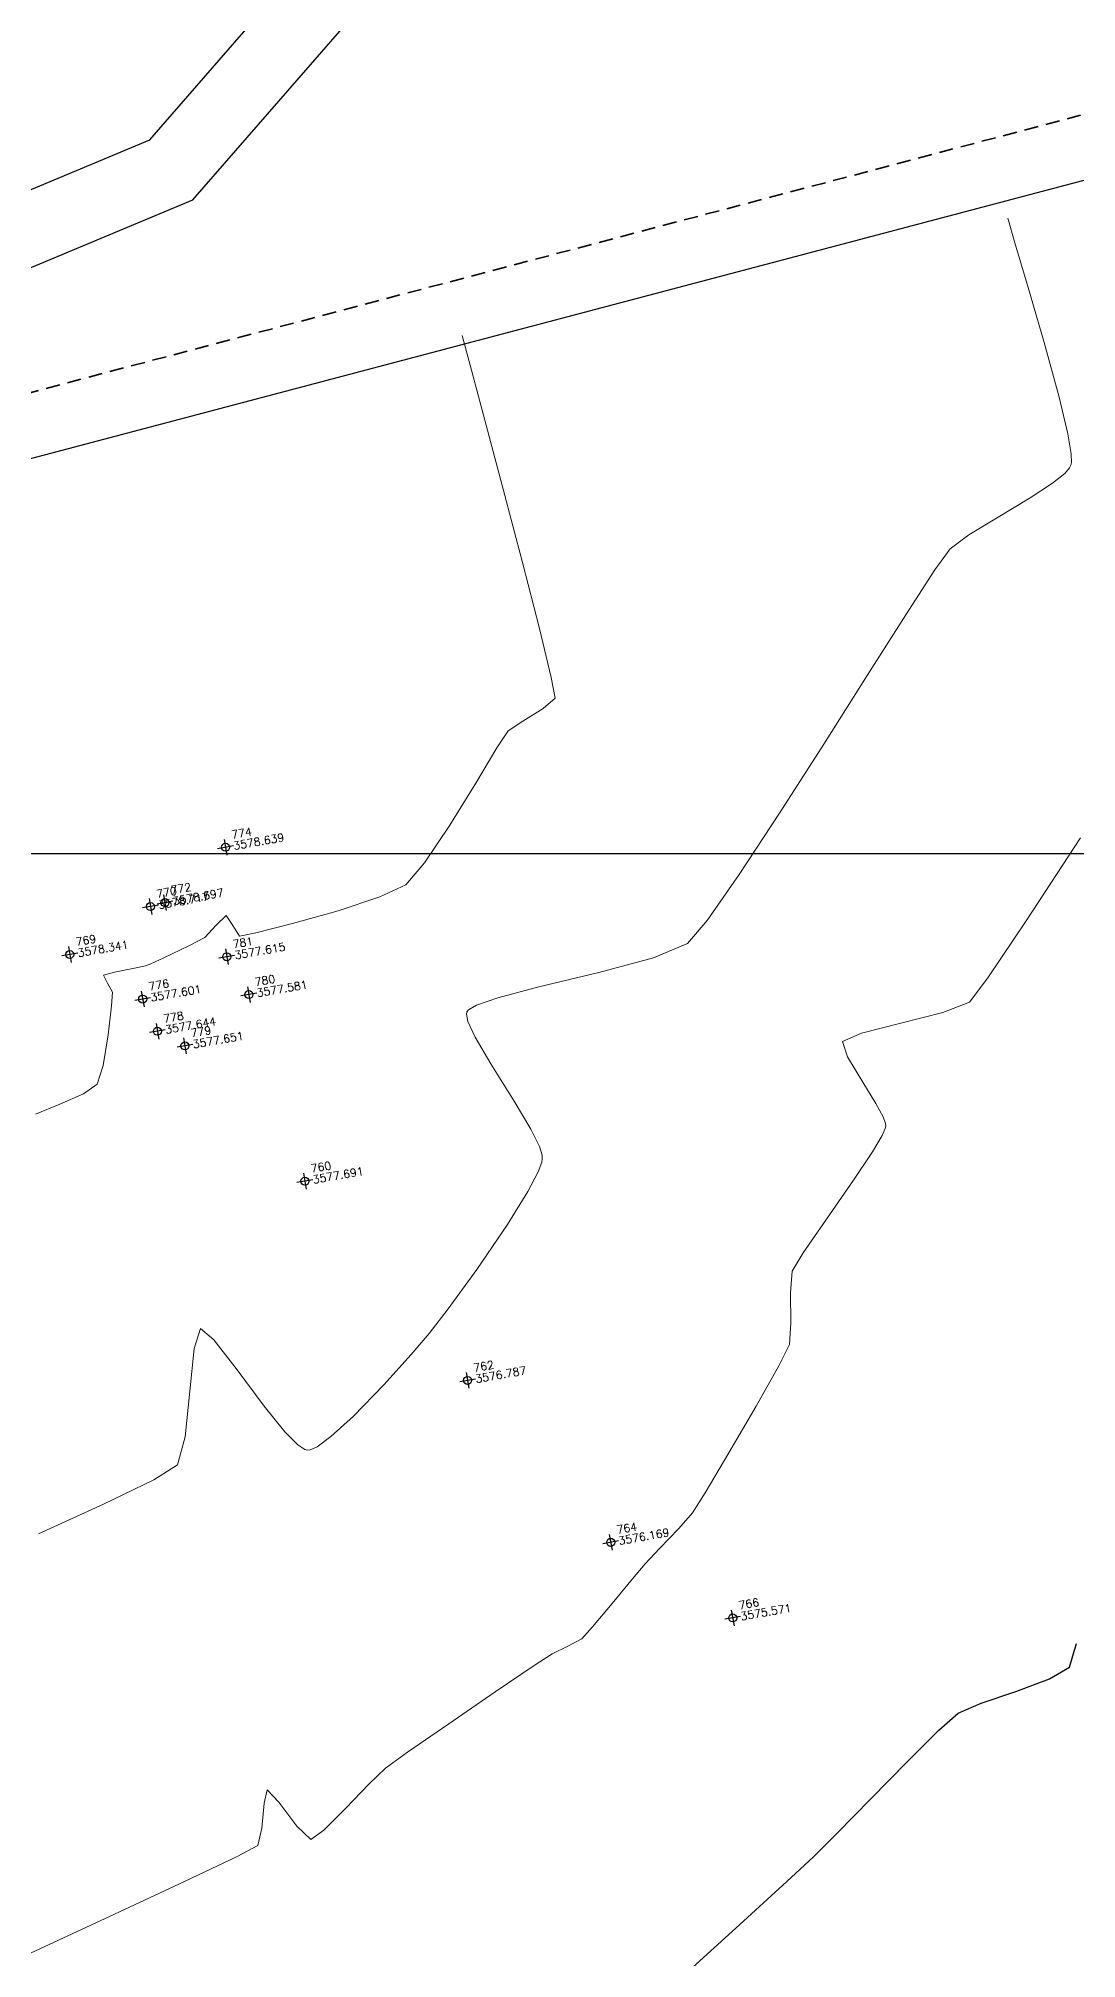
# Model space of a CAD drawing. Header units: millimetres. Extents: x 736950 to 740938, y 8500595 to 8502163.
# Drawn here: x 738134.35 to 738147.33, y 8501386.19 to 8501410.19 of the extents above; entities that cross this region are included whole.
import ezdxf

# ---------------------------------------------------------------- set-up
doc = ezdxf.new("R2010")
doc.units = ezdxf.units.MM
doc.linetypes.add('DASHED', pattern=[0.75, 0.5, -0.25])
doc.layers.add('CANAL', color=130, linetype='Continuous')
doc.layers.add('Cuadricula Coordenadas', color=5, linetype='Continuous')
for name, color, linetype, lineweight in [('CONT-MJR', 80, 'Continuous', 30), ('CONT-MNR', 96, 'Continuous', 15), ('COTAS', 40, 'Continuous', 5), ('PERIMETRO', 7, 'Continuous', 35)]:
    doc.layers.add(name, color=color, linetype=linetype, lineweight=lineweight)
doc.styles.add('5mm', font='arial.ttf', dxfattribs={"height": 3})
doc.styles.add('COTAS', font='arial.ttf')
doc.dimstyles.new('Copy of GenDist', dxfattribs={"dimtxt": 2, "dimasz": 2, "dimexe": 0.18, "dimexo": 0.0625, "dimgap": 1, "dimtad": 2, "dimdec": 3, "dimzin": 1, "dimdsep": 46, "dimtxsty": 'COTAS', "dimcen": 0.09, "dimadec": 3, "dimazin": 0, "dimtfac": 1, "dimtdec": 3, "dimtofl": 0, "dimtmove": 0, "dimatfit": 3, "dimfxl": 1, "dimtolj": 1, "dimtzin": 0, "dimarcsym": 0})

# ---------------------------------------------------------------- blocks, each defined once
blk = doc.blocks.new('*D166')
at = {"layer": 'COTAS', "color": 0, "lineweight": -2, "transparency": 16777216}
for p, q in [((738158.5585231122, 8501412.1130792), (738158.7924768808, 8501411.226644795)), ((738156.8127603072, 8501410.890308227), (738044.4536228252, 8501381.235724028)), ((738042.3318203439, 8501381.437740989), (738042.5657741125, 8501380.551306585))]:
    blk.add_line(p, q, dxfattribs=at)
at = {"layer": 'COTAS', "color": 0, "transparency": 16777216}
for points in [[(738156.727697473, 8501411.212605335), (738156.8978231417, 8501410.56801112), (738158.7465429504, 8501411.400685234)], [(738044.368559991, 8501381.558021136), (738044.5386856596, 8501380.913426923), (738042.519840182, 8501380.725347023)]]:
    blk.add_solid(points, dxfattribs=at)
at = {"layer": 'Defpoints', "color": 0, "transparency": 16777216}
for p in [(738158.5425738308, 8501412.173509907), (738042.3158710625, 8501381.498171696), (738042.519840182, 8501380.725347023)]:
    blk.add_point(p, dxfattribs=at)
at = {"layer": 'COTAS', "color": 0, "transparency": 16777216, "insert": (738101.1489647822, 8501394.108787626), "char_height": 2, "attachment_point": 5, "rotation": 14.78475513061474, "style": 'COTAS'}
blk.add_mtext('\\A1;120.207', dxfattribs=at)

msp = doc.modelspace()

# ---------------------------------------------------------------- linework, layer by layer
at = {"linetype": 'Continuous', "extrusion": (-0.172787269436437, 0.9849591664230046, 0)}
for points, elevation in [([(-2195968.300162654, 0), (-2195968.100162654, 0)], 8245991.312062787), ([(-2195967.248162655, 0), (-2195967.048162655, 0)], 8245990.745062786), ([(-2195967.434162655, 0), (-2195967.234162654, 0)], 8245990.762062788), ([(-2195966.151162654, 0), (-2195965.951162654, 0)], 8245990.329062785), ([(-2195968.079162654, 0), (-2195967.879162655, 0)], 8245989.962062787), ([(-2195966.952162655, 0), (-2195966.752162654, 0)], 8245989.62306279), ([(-2195968.269162655, 0), (-2195968.069162654, 0)], 8245989.449062788), ([(-2195967.064162655, 0), (-2195966.864162655, 0)], 8245989.195062788), ([(-2195967.371162654, 0), (-2195967.171162655, 0)], 8245988.956062788), ([(-2195968.556162655, 0), (-2195968.356162655, 0)], 8245987.031062788), ([(-2195970.129162655, 0), (-2195969.929162655, 0)], 8245984.227062789), ([(-2195971.542162654, 0), (-2195971.342162654, 0)], 8245981.925062785), ([(-2195972.881162655, 0), (-2195972.681162655, 0)], 8245980.731062787)]:
    msp.add_lwpolyline(points, dxfattribs=dict(at, elevation=elevation))
at = {"linetype": 'Continuous', "extrusion": (0.9849591664230046, 0.172787269436437, 0)}
for points, elevation in [([(8245991.412062786, 0), (8245991.212062788, 0)], 2195968.200162654), ([(8245990.845062788, 0), (8245990.645062787, 0)], 2195967.148162655), ([(8245990.862062785, 0), (8245990.662062789, 0)], 2195967.334162654), ([(8245990.429062788, 0), (8245990.229062789, 0)], 2195966.051162655), ([(8245990.062062787, 0), (8245989.862062787, 0)], 2195967.979162654), ([(8245989.723062784, 0), (8245989.523062787, 0)], 2195966.852162655), ([(8245989.549062784, 0), (8245989.349062786, 0)], 2195968.169162654), ([(8245989.295062786, 0), (8245989.095062787, 0)], 2195966.964162655), ([(8245989.056062788, 0), (8245988.856062789, 0)], 2195967.271162654), ([(8245987.131062786, 0), (8245986.931062787, 0)], 2195968.456162654), ([(8245984.327062788, 0), (8245984.127062788, 0)], 2195970.029162654), ([(8245982.025062786, 0), (8245981.825062786, 0)], 2195971.442162654), ([(8245980.831062786, 0), (8245980.631062786, 0)], 2195972.781162655)]:
    msp.add_lwpolyline(points, dxfattribs=dict(at, elevation=elevation))
at = {"linetype": 'Continuous'}
for centre in [(738136.6853157226, 8501400.078136053), (738135.7471090612, 8501399.337891998), (738135.9273740824, 8501399.386774737), (738134.7384883596, 8501398.738601351), (738136.7009025605, 8501398.710255193), (738135.6494284642, 8501398.181622783), (738136.9766846714, 8501398.237800721), (738135.8336968423, 8501397.779412432), (738136.1773754635, 8501397.597052885), (738137.6771675696, 8501395.905759403), (738139.7110038417, 8501393.415728277), (738141.5005074383, 8501391.392500686), (738143.0256757619, 8501390.447821595)]:
    msp.add_circle(centre, 0.05, dxfattribs=at)
at = {"layer": 'CANAL'}
for points in [[(738067.4695662372, 8501389.37966289), (738074.0803890078, 8501389.465330413), (738079.6145550959, 8501392.3455484), (738082.8135770564, 8501393.380624963), (738083.7221698993, 8501393.71667116), (738094.0285600207, 8501398.229024768), (738127.5125246546, 8501405.483413719), (738135.737013455, 8501408.918626953), (738141.641631531, 8501415.6990224), (738144.9237159684, 8501423.402653014), (738146.3459746779, 8501430.96555941)], [(738067.4812280682, 8501388.479738448), (738074.3060445312, 8501388.568179047), (738079.9632579399, 8501391.51243615), (738083.1083335592, 8501392.530057818), (738084.0590364364, 8501392.881678555), (738094.3070799208, 8501397.368486784), (738127.7834885514, 8501404.621238705), (738136.2777532603, 8501408.169132229), (738142.4138271754, 8501415.215313219), (738145.7901040448, 8501423.140030071), (738147.230470255, 8501430.799223682)]]:
    msp.add_lwpolyline(points, dxfattribs=at)
at = {"layer": 'CONT-MJR', "extrusion": (0.9570495446890289, -0.2899244194794958, 0), "elevation": -1758317.036879508}
msp.add_lwpolyline([(8350258.175806534, 3575.000000000013), (8350258.48782338, 3575.000000000013)], dxfattribs=at)
at = {"layer": 'CONT-MJR', "elevation": 3575}
for points in [[(738146.985874419, 8501389.684977183), (738147.2345601278, 8501389.831369674)], [(738146.1330552599, 8501389.38187327), (738146.5661067688, 8501389.529927278)], [(738145.8445179756, 8501389.256468477), (738146.1330552599, 8501389.38187327)], [(738144.7511323319, 8501388.185858123), (738145.20793716, 8501388.651534332)], [(738143.7010901025, 8501387.152298972), (738144.0355078928, 8501387.46094269)], [(738143.0644719504, 8501386.57101447), (738143.7010901025, 8501387.152298972)]]:
    msp.add_lwpolyline(points, dxfattribs=at)
at = {"layer": 'CONT-MJR', "extrusion": (0.3464896649842226, -0.9380537895340123, 0), "elevation": -7719000.508453475}
msp.add_lwpolyline([(3638064.793692856, 3575.000000000004), (3638065.241180681, 3575.000000000004)], dxfattribs=at)
at = {"layer": 'CONT-MJR', "extrusion": (0.6622826003576611, -0.7492541339649016, 0), "elevation": -5880839.895503243}
msp.add_lwpolyline([(6183380.687979809, 3575), (6183381.008900733, 3575)], dxfattribs=at)
at = {"layer": 'CONT-MJR', "extrusion": (-0.7037489138291462, 0.7104487780862861, 0), "elevation": 5520332.291185223}
msp.add_lwpolyline([(-6507257.390585924, 3575.000000000003), (-6507257.948162341, 3575.000000000003)], dxfattribs=at)
at = {"layer": 'CONT-MJR', "extrusion": (0.7152560045265183, -0.6988625386932408, 0), "elevation": -5413339.264528402}
msp.add_lwpolyline([(6596530.056923863, 3575.00000000001), (6596530.661445264, 3575.00000000001)], dxfattribs=at)
at = {"layer": 'CONT-MJR', "extrusion": (-0.706358795811638, 0.7078539761698969, 0), "elevation": 5496346.385132293}
msp.add_lwpolyline([(-6527528.000159997, 3575.000000000013), (-6527528.414294959, 3575.000000000013)], dxfattribs=at)
at = {"layer": 'CONT-MJR', "extrusion": (0.6731272627171873, -0.7395266649600045, 0), "elevation": -5790137.83791642}
msp.add_lwpolyline([(6268390.454458952, 3575), (6268391.550579926, 3575)], dxfattribs=at)
at = {"layer": 'CONT-MNR', "extrusion": (0.9599025952262006, 0.280333743381001, 0), "elevation": 3091780.217050857}
msp.add_lwpolyline([(7953595.863022025, 3577.000000000003), (7953596.181986415, 3577.000000000003)], dxfattribs=at)
at = {"layer": 'CONT-MNR', "extrusion": (0.9579989206937499, 0.286771804662889, 0), "elevation": 3145107.609576216}
msp.add_lwpolyline([(7932659.133023328, 3577.000000000003), (7932659.717081902, 3577.000000000003)], dxfattribs=at)
at = {"layer": 'CONT-MNR'}
for points, elevation in [([(738146.9197890263, 8501406.387488022), (738146.720087066, 8501407.072724923)], 3577), ([(738140.1556787725, 8501404.552063387), (738139.9253784887, 8501405.41724623)], 3578), ([(738147.2560384, 8501404.993842632), (738147.2140229713, 8501405.244711328)], 3577), ([(738147.2371287644, 8501404.822403679), (738147.2535112888, 8501404.853953963)], 3577), ([(738146.7459385059, 8501404.443909578), (738147.0247593832, 8501404.628140576)], 3577), ([(738147.1758912269, 8501404.7512511), (738147.2371287644, 8501404.822403679)], 3577), ([(738145.9771667711, 8501403.982037684), (738146.3445954876, 8501404.20383383)], 3577), ([(738145.7428663966, 8501403.80975762), (738145.9771667711, 8501403.982037684)], 3577), ([(738140.6091965112, 8501402.81151463), (738140.3960037432, 8501403.639350954)], 3578), ([(738144.7084012165, 8501402.224842407), (738145.1900715639, 8501402.983284542)], 3577), ([(738140.8055578838, 8501401.94009311), (738140.7581001878, 8501402.200960116)], 3578), ([(738140.4000678429, 8501401.656412283), (738140.656079695, 8501401.810906766)], 3578), ([(738140.656079695, 8501401.810906766), (738140.8055578838, 8501401.94009311)], 3578), ([(738140.0779588975, 8501401.319677692), (738140.2165999357, 8501401.532990329)], 3578), ([(738140.2165999357, 8501401.532990329), (738140.4000678429, 8501401.656412283)], 3578), ([(738138.9377360572, 8501399.609772041), (738139.1741860161, 8501399.884887666)], 3578), ([(738138.0918246349, 8501399.28533662), (738138.6135462044, 8501399.457918534)], 3578), ([(738136.425663677, 8501398.95097611), (738136.5690970487, 8501399.103699531)], 3578), ([(738137.0637159961, 8501399.007351074), (738137.5245537615, 8501399.124367174)], 3578), ([(738137.5245537615, 8501399.124367174), (738138.0918246349, 8501399.28533662)], 3578), ([(738146.2155502985, 8501398.44806034), (738146.7024343093, 8501399.171109708)], 3576), ([(738136.2269578184, 8501398.848036725), (738136.425663677, 8501398.95097611)], 3578), ([(738136.8612937521, 8501398.966629192), (738137.0637159961, 8501399.007351074)], 3578), ([(738142.0358676839, 8501398.697630806), (738142.4626505644, 8501398.876808003)], 3577), ([(738135.6843519043, 8501398.595020121), (738135.7506148733, 8501398.620359683)], 3578), ([(738135.7506148733, 8501398.620359683), (738135.9146005472, 8501398.69781961)], 3578), ([(738135.2115170597, 8501398.380187366), (738135.1582593956, 8501398.481939612)], 3578), ([(738135.2743077023, 8501398.269328162), (738135.2115170597, 8501398.380187366)], 3578), ([(738135.2975504323, 8501398.518652406), (738135.5485506585, 8501398.569146961)], 3578), ([(738140.6028136109, 8501398.333514843), (738141.3505969301, 8501398.513506822)], 3577), ([(738140.0912733157, 8501398.19859725), (738140.6028136109, 8501398.333514843)], 3577), ([(738145.6523459768, 8501398.014085457), (738145.9875650716, 8501398.143843966)], 3576), ([(738139.6979737182, 8501397.99110521), (738139.7036105099, 8501398.02224206)], 3577), ([(738139.8043204049, 8501397.707076132), (738139.7161458615, 8501397.90077881)], 3577), ([(738139.7248251559, 8501398.04892143), (738139.8240328414, 8501398.105753858)], 3577), ([(738144.636476031, 8501397.757556278), (738145.1284347242, 8501397.881915683)], 3576), ([(738145.1284347242, 8501397.881915683), (738145.6523459768, 8501398.014085457)], 3576), ([(738135.1555863566, 8501397.35018466), (738135.218289519, 8501397.733178414)], 3578), ([(738140.0000425727, 8501397.37351381), (738139.8043204049, 8501397.707076132)], 3577), ([(738144.3971146158, 8501397.651228866), (738144.636476031, 8501397.757556278)], 3576), ([(738144.4609597408, 8501397.458754221), (738144.3971146158, 8501397.651228866)], 3576), ([(738144.6520996643, 8501397.143688766), (738144.4609597408, 8501397.458754221)], 3576), ([(738135.0811703472, 8501397.116697904), (738135.1555863566, 8501397.35018466)], 3578), ([(738134.6155766486, 8501396.866702931), (738134.9082560106, 8501396.999093305)], 3578), ([(738134.9082560106, 8501396.999093305), (738135.0811703472, 8501397.116697904)], 3578), ([(738134.3099728345, 8501396.743551819), (738134.6155766486, 8501396.866702931)], 3578), ([(738144.9366497934, 8501396.624587804), (738144.9067143758, 8501396.709559543)], 3576), ([(738144.7720564796, 8501396.274033768), (738144.8923932179, 8501396.475917762)], 3576), ([(738144.9334461818, 8501396.565121533), (738144.9397167573, 8501396.5930858)], 3576), ([(738144.9397167573, 8501396.5930858), (738144.9366497934, 8501396.624587804)], 3576), ([(738140.6418333816, 8501396.2292356), (738140.6084448558, 8501396.339642297)], 3577), ([(738140.6448916651, 8501396.186624298), (738140.6418333816, 8501396.2292356)], 3577), ([(738144.5369894843, 8501395.920082921), (738144.7720564796, 8501396.274033768)], 3576), ([(738140.4642885787, 8501395.775493521), (738140.593303158, 8501396.022396931)], 3577), ([(738140.6376214568, 8501396.142704986), (738140.6448916651, 8501396.186624298)], 3577), ([(738140.2088743679, 8501395.363515452), (738140.4642885787, 8501395.775493521)], 3577), ([(738139.8270247339, 8501394.803907482), (738140.2088743679, 8501395.363515452)], 3577), ([(738143.7683661358, 8501394.782555135), (738143.9073755903, 8501395.010914473)], 3576), ([(738139.2317923969, 8501394.002428114), (738139.46825415, 8501394.30928879)], 3577), ([(738139.0061553083, 8501393.739598839), (738139.2317923969, 8501394.002428114)], 3577), ([(738138.2835003511, 8501392.970123466), (738138.66460715, 8501393.362074371)], 3577), ([(738137.1697214613, 8501393.095634427), (738137.4286716344, 8501392.774541255)], 3577), ([(738142.9768749592, 8501392.51106557), (738143.3171045212, 8501393.094006587)], 3576), ([(738137.5908205806, 8501392.608998429), (738137.6749185446, 8501392.55250206)], 3577), ([(738137.8288673399, 8501392.588067506), (738138.0014415223, 8501392.713556316)], 3577), ([(738135.7897521881, 8501392.173943961), (738136.0861028915, 8501392.360382665)], 3577), ([(738137.7080205446, 8501392.544017386), (738137.7415372899, 8501392.548315099)], 3577), ([(738137.7415372899, 8501392.548315099), (738137.8288673399, 8501392.588067506)], 3577), ([(738135.1614233472, 8501391.867919147), (738135.7897521881, 8501392.173943961)], 3577), ([(738142.3514926385, 8501391.567347277), (738142.5224524583, 8501391.761283277)], 3576), ([(738142.1099001323, 8501391.314263634), (738142.3514926385, 8501391.567347277)], 3576), ([(738141.5186037158, 8501390.629068632), (738141.7727028857, 8501390.936267504)], 3576), ([(738141.7727028857, 8501390.936267504), (738141.9315332434, 8501391.125526175)], 3576), ([(738141.2730206355, 8501390.33514581), (738141.5186037158, 8501390.629068632)], 3576), ([(738141.1397385468, 8501390.185715292), (738141.2730206355, 8501390.33514581)], 3576), ([(738140.5441619626, 8501389.851456998), (738140.7683566468, 8501390.000804577)], 3576), ([(738140.9565365288, 8501390.09051264), (738141.1397385468, 8501390.185715292)], 3576), ([(738140.0579813503, 8501389.522347448), (738140.5441619626, 8501389.851456998)], 3576), ([(738138.9619438738, 8501388.770111687), (738139.4753851925, 8501389.124793243)], 3576), ([(738138.4774415301, 8501388.36916441), (738138.6832277776, 8501388.569620093)], 3576), ([(738137.2076221817, 8501388.299848994), (738137.3511994648, 8501388.146918973)], 3576), ([(738138.1896221897, 8501388.068715002), (738138.4774415301, 8501388.36916441)], 3576), ([(738137.1386498732, 8501387.820252707), (738137.1674886129, 8501388.132066945)], 3576), ([(738137.0910354358, 8501387.604067428), (738137.1386498732, 8501387.820252707)], 3576), ([(738137.5786955549, 8501387.845431732), (738137.7526702924, 8501387.678978218)], 3576), ([(738137.7526702924, 8501387.678978218), (738137.9159662721, 8501387.796057671)], 3576), ([(738136.1726360341, 8501387.153026437), (738136.8297444199, 8501387.466274982)], 3576)]:
    msp.add_lwpolyline(points, dxfattribs=dict(at, elevation=elevation))
at = {"layer": 'CONT-MNR', "extrusion": (0.9666605291351666, 0.2560613625913126, 0), "elevation": 2890412.184375192}
msp.add_lwpolyline([(8028964.653243735, 3578), (8028965.039011592, 3578)], dxfattribs=at)
at = {"layer": 'CONT-MNR', "extrusion": (0.9648739935571877, 0.2627131069379751, 0), "elevation": 2945649.651728103}
msp.add_lwpolyline([(8008864.353095201, 3577.000000000006), (8008865.061273685, 3577.000000000006)], dxfattribs=at)
at = {"layer": 'CONT-MNR', "extrusion": (0.9660993098062244, 0.2581707256679913, 0), "elevation": 2907930.478216827}
msp.add_lwpolyline([(8022635.785805003, 3578.000000000009), (8022636.49509807, 3578.000000000009)], dxfattribs=at)
at = {"layer": 'CONT-MNR', "extrusion": (0.9733818660540493, 0.2291893165859543, 0), "elevation": 2666930.370663914}
msp.add_lwpolyline([(8105938.245657044, 3577), (8105938.717695517, 3577)], dxfattribs=at)
at = {"layer": 'CONT-MNR', "extrusion": (0.9812477992805825, -0.1927505030006765, 0), "elevation": -914344.6937590624}
msp.add_lwpolyline([(8484263.058138458, 3577.000000000003), (8484263.091357928, 3577.000000000003)], dxfattribs=at)
at = {"layer": 'CONT-MNR', "extrusion": (0.9993481200735304, 0.03610172995163602, 0), "elevation": 1044581.499956607}
msp.add_lwpolyline([(8469214.598316196, 3577.00000000001), (8469214.70567832, 3577.00000000001)], dxfattribs=at)
at = {"layer": 'CONT-MNR', "extrusion": (0.6315683010573172, -0.7753202442214275, 0), "elevation": -6125120.850157332}
msp.add_lwpolyline([(5941518.009103325, 3577.000000000013), (5941518.204031606, 3577.000000000013)], dxfattribs=at)
at = {"layer": 'CONT-MNR', "extrusion": (0.9670386757971431, 0.2546295338575397, 0), "elevation": 2878518.756926564}
msp.add_lwpolyline([(8033233.772859105, 3578), (8033234.716681162, 3578)], dxfattribs=at)
at = {"layer": 'CONT-MNR', "extrusion": (0.5133474474726547, -0.8581808656532202, 0), "elevation": -6916816.877054689}
msp.add_lwpolyline([(4997637.216955115, 3577.000000000013), (4997637.684622285, 3577.000000000013)], dxfattribs=at)
at = {"layer": 'CONT-MNR', "extrusion": (-0.8141293108776855, 0.5806836188233873, 0), "elevation": 4335679.84436187}
msp.add_lwpolyline([(-7349870.839957441, 3577), (-7349871.166317638, 3577)], dxfattribs=at)
at = {"layer": 'CONT-MNR', "extrusion": (0.8392770168027691, -0.5437040454757025, 0), "elevation": -4002738.901140441}
msp.add_lwpolyline([(7536364.660439553, 3577.000000000009), (7536365.328602347, 3577.000000000009)], dxfattribs=at)
at = {"layer": 'CONT-MNR', "extrusion": (0.9715247558666162, 0.2369380694154314, 0), "elevation": 2731427.844628074}
msp.add_lwpolyline([(8084429.051630591, 3578), (8084429.680080364, 3578)], dxfattribs=at)
at = {"layer": 'CONT-MNR', "extrusion": (0.8444507025012205, -0.5356332803749178, 0), "elevation": -3930307.143921998}
msp.add_lwpolyline([(7574388.935686219, 3577), (7574389.952565941, 3577)], dxfattribs=at)
at = {"layer": 'CONT-MNR', "extrusion": (0.8559511364376666, -0.5170567203228935, 0), "elevation": -3763894.845922164}
msp.add_lwpolyline([(7658443.895383092, 3578.000000000006), (7658444.408739116, 3578.000000000006)], dxfattribs=at)
at = {"layer": 'CONT-MNR', "extrusion": (0.8418735754920899, -0.5396747936379509, 0), "elevation": -3966567.961558586}
msp.add_lwpolyline([(7555461.940651805, 3577.000000000006), (7555462.964037817, 3577.000000000006)], dxfattribs=at)
at = {"layer": 'CONT-MNR', "extrusion": (0.8510224479492411, -0.5251293108239924, 0), "elevation": -3836161.2351111}
msp.add_lwpolyline([(7622501.222177086, 3578), (7622501.839168075, 3578)], dxfattribs=at)
at = {"layer": 'CONT-MNR', "extrusion": (0.8313976588641452, -0.5556779038572782, 0), "elevation": -4110352.88655272}
msp.add_lwpolyline([(7478211.590430149, 3578), (7478212.15611513, 3578)], dxfattribs=at)
at = {"layer": 'CONT-MNR', "extrusion": (0.8354572010616668, -0.5495555160256385, 0), "elevation": -4055304.14564521}
msp.add_lwpolyline([(7508206.24586287, 3577), (7508207.16393825, 3577)], dxfattribs=at)
at = {"layer": 'CONT-MNR', "extrusion": (0.8356549695876724, -0.5492547421765483, 0), "elevation": -4052597.849693805}
msp.add_lwpolyline([(7509667.042520376, 3576.000000000013), (7509668.268317699, 3576.000000000013)], dxfattribs=at)
at = {"layer": 'CONT-MNR', "extrusion": (0.4241808310360885, -0.9055775077714405, 0), "elevation": -7385571.883157486}
msp.add_lwpolyline([(4274572.413074675, 3578), (4274572.771067061, 3578)], dxfattribs=at)
at = {"layer": 'CONT-MNR', "extrusion": (0.8200033560045836, -0.572358712820221, 0), "elevation": -4260570.386094228}
msp.add_lwpolyline([(7393658.252792111, 3577.00000000001), (7393658.954079391, 3577.00000000001)], dxfattribs=at)
at = {"layer": 'CONT-MNR', "extrusion": (0.6923511320098747, -0.7215607458867515, 0), "elevation": -5623226.18915417}
msp.add_lwpolyline([(6418563.666478064, 3578), (6418563.841023626, 3578)], dxfattribs=at)
at = {"layer": 'CONT-MNR', "extrusion": (0.8400823630693999, 0.5424588678044935, 0), "elevation": 5231755.017140768}
msp.add_lwpolyline([(6741466.754075686, 3578.000000000004), (6741466.605238969, 3578.000000000004)], dxfattribs=at)
at = {"layer": 'CONT-MNR', "extrusion": (0.8409207409632871, 0.5411583016250942, 0), "elevation": 5221317.222549844}
msp.add_lwpolyline([(6749553.986037455, 3578), (6749553.828017741, 3578)], dxfattribs=at)
at = {"layer": 'CONT-MNR', "extrusion": (0.7619177735298405, -0.6476737653937596, 0), "elevation": -4943729.15996597}
msp.add_lwpolyline([(6955442.412288559, 3577.000000000003), (6955442.787259924, 3577.000000000003)], dxfattribs=at)
at = {"layer": 'CONT-MNR', "extrusion": (0.4334007128058184, -0.9012013216476152, 0), "elevation": -7341563.110792902}
msp.add_lwpolyline([(4349721.317275066, 3578.000000000004), (4349721.663876056, 3578.000000000004)], dxfattribs=at)
at = {"layer": 'CONT-MNR', "extrusion": (0.259484631442399, -0.965747237140859, 0), "elevation": -8018665.789940584}
msp.add_lwpolyline([(2918840.229980687, 3577.000000000013), (2918840.939556368, 3577.000000000013)], dxfattribs=at)
at = {"layer": 'CONT-MNR', "extrusion": (0.2548650258770258, -0.9669766380759687, 0), "elevation": -8032528.886799593}
msp.add_lwpolyline([(2880468.597869793, 3578.000000000004), (2880468.741917779, 3578.000000000004)], dxfattribs=at)
at = {"layer": 'CONT-MNR', "extrusion": (0.1871557701776665, -0.9823302487907032, 0), "elevation": -8213034.644414557}
msp.add_lwpolyline([(2316178.673845044, 3578.00000000001), (2316178.812089027, 3578.00000000001)], dxfattribs=at)
at = {"layer": 'CONT-MNR', "extrusion": (0.8002234945534403, -0.5997018915800417, 0), "elevation": -4507622.786278361}
msp.add_lwpolyline([(7245686.076261941, 3576), (7245686.456426203, 3576)], dxfattribs=at)
at = {"layer": 'CONT-MNR', "extrusion": (0.9969370679660037, -0.0782079440680283, 0), "elevation": 70997.53578295233}
msp.add_lwpolyline([(8533086.932712037, 3578), (8533087.106482973, 3578)], dxfattribs=at)
at = {"layer": 'CONT-MNR', "extrusion": (0.3281743304501344, -0.9446171758091244, 0), "elevation": -7788328.1265557}
msp.add_lwpolyline([(3487200.187175963, 3577.000000000013), (3487200.470084724, 3577.000000000013)], dxfattribs=at)
at = {"layer": 'CONT-MNR', "extrusion": (0.9932352974249322, -0.1161190938184014, 0), "elevation": -254032.6478888827}
msp.add_lwpolyline([(8529599.898704343, 3578.00000000001), (8529600.26408711, 3578.00000000001)], dxfattribs=at)
at = {"layer": 'CONT-MNR', "extrusion": (0.9803569957691562, 0.1972312369947389, 0), "elevation": 2400381.658733737}
msp.add_lwpolyline([(8188820.696555339, 3577.000000000013), (8188820.788691571, 3577.000000000013)], dxfattribs=at)
at = {"layer": 'CONT-MNR', "extrusion": (0.7827094059737698, -0.6223873277953115, 0), "elevation": -4713413.508648945}
msp.add_lwpolyline([(7113532.993605435, 3577), (7113533.027691355, 3577)], dxfattribs=at)
at = {"layer": 'CONT-MNR', "extrusion": (0.8459181820333368, 0.5333126937411248, 0), "elevation": 5158309.180754481}
msp.add_lwpolyline([(6797826.627757158, 3577.000000000013), (6797827.179165018, 3577.000000000013)], dxfattribs=at)
at = {"layer": 'CONT-MNR', "extrusion": (0.8497619079388565, 0.5271666717615163, 0), "elevation": 5108900.445464342}
msp.add_lwpolyline([(6835037.88538734, 3576.000000000002), (6835038.197440966, 3576.000000000002)], dxfattribs=at)
at = {"layer": 'CONT-MNR', "extrusion": (0.8593243958809613, 0.5114309167852691, 0), "elevation": 4982179.176453272}
msp.add_lwpolyline([(6927949.585777381, 3577), (6927949.993974801, 3577)], dxfattribs=at)
at = {"layer": 'CONT-MNR', "extrusion": (0.8823539392293742, 0.4705863639401441, 0), "elevation": 4651946.432125864}
msp.add_lwpolyline([(7153879.947919859, 3576.000000000004), (7153880.1394053, 3576.000000000004)], dxfattribs=at)
at = {"layer": 'CONT-MNR', "extrusion": (0.8989629315173535, 0.4380247113551086, 0), "elevation": 4387382.723026788}
msp.add_lwpolyline([(7319116.348522201, 3577.000000000013), (7319116.589523887, 3577.000000000013)], dxfattribs=at)
at = {"layer": 'CONT-MNR', "extrusion": (0.908416092338354, -0.4180672232796002, 0), "elevation": -2883612.51995856}
msp.add_lwpolyline([(8031399.551613128, 3576.000000000004), (8031399.649810167, 3576.000000000004)], dxfattribs=at)
at = {"layer": 'CONT-MNR', "extrusion": (0.9383575915907544, -0.3456660676201802, 0), "elevation": -2246004.302956468}
msp.add_lwpolyline([(8232499.652973542, 3577.000000000004), (8232499.781184848, 3577.000000000004)], dxfattribs=at)
at = {"layer": 'CONT-MNR', "extrusion": (0.8215917780391396, -0.5700762670542296, 0), "elevation": -4239990.568275867}
msp.add_lwpolyline([(7405475.077994651, 3576.00000000001), (7405475.671989061, 3576.00000000001)], dxfattribs=at)
at = {"layer": 'CONT-MNR', "extrusion": (0.8227146938455946, -0.5684545122791705, 0), "elevation": -4225374.515851465}
msp.add_lwpolyline([(7413823.828524002, 3576), (7413824.34042385, 3576)], dxfattribs=at)
at = {"layer": 'CONT-MNR', "extrusion": (-0.8094766280476399, 0.5871521000938538, 0), "elevation": 4394104.874633603}
msp.add_lwpolyline([(-7315080.138134068, 3577), (-7315080.749169243, 3577)], dxfattribs=at)
at = {"layer": 'CONT-MNR', "extrusion": (0.9974758158083248, -0.07100701991716668, 0), "elevation": 132621.8488862526}
msp.add_lwpolyline([(8532348.813978791, 3576.000000000003), (8532349.085499924, 3576.000000000003)], dxfattribs=at)
at = {"layer": 'CONT-MNR', "extrusion": (0.9999038685153141, 0.01386555906228876, 0), "elevation": 855949.3779457815}
msp.add_lwpolyline([(8490342.109430308, 3576.00000000001), (8490342.484293658, 3576.00000000001)], dxfattribs=at)
at = {"layer": 'CONT-MNR', "extrusion": (0.9540701562856422, -0.2995832720381607, 0), "elevation": -1842641.567480269}
msp.add_lwpolyline([(8332059.410130852, 3577.000000000009), (8332059.674705504, 3577.000000000009)], dxfattribs=at)
at = {"layer": 'CONT-MNR', "extrusion": (0.6471791068839953, 0.7623379851567376, 0), "elevation": 6958642.061228687}
msp.add_lwpolyline([(4939215.22438116, 3577), (4939215.004499732, 3577)], dxfattribs=at)
at = {"layer": 'CONT-MNR', "extrusion": (0.9980700262472229, -0.0620984919854575, 0), "elevation": 208795.4005373681}
msp.add_lwpolyline([(8530824.010561725, 3576), (8530824.28335536, 3576)], dxfattribs=at)
at = {"layer": 'CONT-MNR', "extrusion": (0.9950451220426076, -0.0994243687393205, 0), "elevation": -110766.7959268806}
msp.add_lwpolyline([(8532658.64340587, 3577.00000000001), (8532659.179709254, 3577.00000000001)], dxfattribs=at)
at = {"layer": 'CONT-MNR', "extrusion": (0.7896701565366773, 0.613531616035669, 0), "elevation": 5798758.349278286}
msp.add_lwpolyline([(6260426.966561595, 3577), (6260426.493565291, 3577)], dxfattribs=at)
at = {"layer": 'CONT-MNR', "extrusion": (0.8921805440614083, -0.4516789532381262, 0), "elevation": -3181343.200659852}
msp.add_lwpolyline([(7918181.89663685, 3576), (7918182.194044113, 3576)], dxfattribs=at)
at = {"layer": 'CONT-MNR', "extrusion": (0.7415568845603668, -0.6708899961701046, 0), "elevation": -5156127.951623005}
msp.add_lwpolyline([(6799476.621873356, 3577.000000000013), (6799477.130970466, 3577.000000000013)], dxfattribs=at)
at = {"layer": 'CONT-MNR', "extrusion": (0.8703301836824724, -0.4924686501405283, 0), "elevation": -3544241.172559869}
msp.add_lwpolyline([(7762531.456048378, 3576.00000000001), (7762532.036606599, 3576.00000000001)], dxfattribs=at)
at = {"layer": 'CONT-MNR', "extrusion": (0.8007780090187688, 0.5989612510604811, 0), "elevation": 5683089.057470436}
msp.add_lwpolyline([(6365613.642023742, 3577.000000000003), (6365613.074377437, 3577.000000000003)], dxfattribs=at)
at = {"layer": 'CONT-MNR', "extrusion": (0.9947236517949152, -0.1025907235562179, 0), "elevation": -137922.5123288349}
msp.add_lwpolyline([(8532262.329613974, 3577), (8532262.899639314, 3577)], dxfattribs=at)
at = {"layer": 'CONT-MNR', "extrusion": (0.6728882029516284, -0.7397441897903141, 0), "elevation": -5792171.511658709}
msp.add_lwpolyline([(6266520.163440784, 3577), (6266520.54473317, 3577)], dxfattribs=at)
at = {"layer": 'CONT-MNR', "extrusion": (0.9657385948487938, -0.2595167940991053, 0), "elevation": -1493407.584144942}
msp.add_lwpolyline([(8401681.423048513, 3577), (8401681.788093096, 3577)], dxfattribs=at)
at = {"layer": 'CONT-MNR', "extrusion": (0.7143919197918173, 0.6997458002275982, 0), "elevation": 6476133.304809422}
msp.add_lwpolyline([(5556817.739405036, 3577.00000000001), (5556817.507679537, 3577.00000000001)], dxfattribs=at)
at = {"layer": 'CONT-MNR', "extrusion": (-0.2482924620416939, -0.9686851156558948, 0), "elevation": -8418446.448587889}
msp.add_lwpolyline([(-1395808.708645214, 3577.000000000013), (-1395808.674473119, 3577.000000000013)], dxfattribs=at)
at = {"layer": 'CONT-MNR', "extrusion": (0.8587812529087648, -0.5123424242169021, 0), "elevation": -3721720.69783227}
msp.add_lwpolyline([(7679017.894034727, 3576), (7679018.474312878, 3576)], dxfattribs=at)
at = {"layer": 'CONT-MNR', "extrusion": (0.8480514267084903, -0.5299139341984642, 0), "elevation": -3879023.135104028}
msp.add_lwpolyline([(7600769.420236054, 3576.000000000013), (7600769.716739648, 3576.000000000013)], dxfattribs=at)
at = {"layer": 'CONT-MNR', "extrusion": (0.4140534716613485, -0.9102525597905149, 0), "elevation": -7432786.283413024}
msp.add_lwpolyline([(4191919.340918978, 3577), (4191920.237022466, 3577)], dxfattribs=at)
at = {"layer": 'CONT-MNR', "extrusion": (0.726792355816441, -0.6868572424651196, 0), "elevation": -5302766.152250408}
msp.add_lwpolyline([(6685744.215478959, 3576.00000000001), (6685744.475164492, 3576.00000000001)], dxfattribs=at)
at = {"layer": 'CONT-MNR', "extrusion": (0.4303190752783195, -0.9026768488510227, 0), "elevation": -7356371.883915411}
msp.add_lwpolyline([(4324612.866515231, 3576.00000000001), (4324613.074983944, 3576.00000000001)], dxfattribs=at)
at = {"layer": 'CONT-MNR', "extrusion": (-0.5636557466222415, 0.8260098058132987, 0), "elevation": 6606174.223004168}
msp.add_lwpolyline([(-5401567.279187591, 3576.000000000003), (-5401567.984501444, 3576.000000000003)], dxfattribs=at)
at = {"layer": 'CONT-MNR', "extrusion": (0.5839517294154537, -0.8117883823464714, 0), "elevation": -6470291.114011382}
msp.add_lwpolyline([(5563612.965267259, 3576.000000000013), (5563613.308603161, 3576.000000000013)], dxfattribs=at)
at = {"layer": 'CONT-MNR', "extrusion": (0.9725634511808822, -0.2326377730015739, 0), "elevation": -1259858.771408458}
msp.add_lwpolyline([(8439857.968365462, 3576), (8439858.140880737, 3576)], dxfattribs=at)
at = {"layer": 'CONT-MNR', "extrusion": (0.7982419165576573, 0.6023369842956334, 0), "elevation": 5709912.672646071}
msp.add_lwpolyline([(6341556.941679701, 3576), (6341556.563990637, 3576)], dxfattribs=at)
at = {"layer": 'CONT-MNR', "extrusion": (-0.7058131074510838, 0.7083980924241997, 0), "elevation": 5501379.481490008}
msp.add_lwpolyline([(-6523286.429598674, 3576.00000000001), (-6523286.815901122, 3576.00000000001)], dxfattribs=at)
at = {"layer": 'CONT-MNR', "extrusion": (0.4664643068456897, -0.8845400219543321, 0), "elevation": -7175502.971417155}
msp.add_lwpolyline([(4618505.379270026, 3576), (4618505.674667645, 3576)], dxfattribs=at)
at = {"layer": 'CONT-MNR', "extrusion": (0.4230734569186064, -0.9060953868390129, 0), "elevation": -7390781.858855908}
msp.add_lwpolyline([(4265531.996906019, 3576.000000000006), (4265533.03231884, 3576.000000000006)], dxfattribs=at)
at = {"layer": 'CONT-MNR', "extrusion": (0.42070834026327, -0.9071959504059333, 0), "elevation": -7401883.951279614}
msp.add_lwpolyline([(4246236.372836028, 3576.000000000006), (4246237.590339487, 3576.000000000006)], dxfattribs=at)
at = {"layer": 'Cuadricula Coordenadas', "color": 8}
msp.add_line((736950.2264744169, 8501400), (738552.8979275209, 8501400), dxfattribs=at)
at = {"layer": 'PERIMETRO', "linetype": 'DASHED', "ltscale": 0.35}
msp.add_lwpolyline([(738505.2945807902, 8501473.002765065), (738158.5425738312, 8501412.173509907), (738158.5425738312, 8501412.173509907), (738158.5425738312, 8501412.173509907), (738158.5425738312, 8501412.173509907), (738042.3158710625, 8501381.498171696), (737981.1961052574, 8501351.494217444), (737950.6537477591, 8501343.089650117), (737921.3905846927, 8501338.747753197), (737870.7162104911, 8501338.053293455), (737782.1367684584, 8501322.717628885), (737738.6411665253, 8501340.79069492), (737735.1536829113, 8501350.925961591), (737703.608889051, 8501372.260051185), (737683.200969866, 8501281.329551859)], dxfattribs=at)

# ---------------------------------------------------------------- texts
at = {"color": 2, "char_height": 0.1, "attachment_point": 1, "rotation": 9.94991650582834, "style": '5mm'}
for s, insert, width in [('\\Ftxt.shx;\\W1.0000000000;\\T1.0000000000;\\o\\l774', (738136.7509820581, 8501400.282557022), 0.4), ('\\Ftxt.shx;\\W1.0000000000;\\T1.0000000000;\\o\\l770', (738135.8127753967, 8501399.542312967), 0.3833333333333333), ('\\Ftxt.shx;\\W1.0000000000;\\T1.0000000000;\\o\\l772', (738135.9930404179, 8501399.591195706), 0.4), ('\\Ftxt.shx;\\W1.0000000000;\\T1.0000000000;\\o\\l769', (738134.8041546951, 8501398.94302232), 0.4), ('\\Ftxt.shx;\\W1.0000000000;\\T1.0000000000;\\o\\l781', (738136.7665688959, 8501398.91467616), 0.3666666666666667), ('\\Ftxt.shx;\\W1.0000000000;\\T1.0000000000;\\o\\l776', (738135.7150947998, 8501398.38604375), 0.4), ('\\Ftxt.shx;\\W1.0000000000;\\T1.0000000000;\\o\\l780', (738137.0423510069, 8501398.442221688), 0.3833333333333333), ('\\Ftxt.shx;\\W1.0000000000;\\T1.0000000000;\\o\\l778', (738135.8993631778, 8501397.9838334), 0.4), ('\\Ftxt.shx;\\W1.0000000000;\\T1.0000000000;\\o\\l779', (738136.243041799, 8501397.801473852), 0.4), ('\\Ftxt.shx;\\W1.0000000000;\\T1.0000000000;\\o\\l760', (738137.7428339052, 8501396.11018037), 0.3833333333333333), ('\\Ftxt.shx;\\W1.0000000000;\\T1.0000000000;\\o\\l762', (738139.7766701772, 8501393.620149244), 0.4), ('\\Ftxt.shx;\\W1.0000000000;\\T1.0000000000;\\o\\l764', (738141.5661737738, 8501391.596921653), 0.4), ('\\Ftxt.shx;\\W1.0000000000;\\T1.0000000000;\\o\\l766', (738143.0913420974, 8501390.652242562), 0.4)]:
    msp.add_mtext(s, dxfattribs=dict(at, insert=insert, width=width))
at = {"color": 1, "char_height": 0.1, "attachment_point": 1, "rotation": 9.94991650582834, "style": '5mm'}
for s, insert, width in [('\\Ftxt.shx;\\W1.0000000000;\\T1.0000000000;\\o\\l3578.639', (738136.775172276, 8501400.144662738), 0.8333333333333334), ('\\Ftxt.shx;\\W1.0000000000;\\T1.0000000000;\\o\\l3578.697', (738136.0172306357, 8501399.453301422), 0.8333333333333334), ('\\Ftxt.shx;\\W1.0000000000;\\T1.0000000000;\\o\\l3578.717', (738135.8369656146, 8501399.404418683), 0.7999999999999999), ('\\Ftxt.shx;\\W1.0000000000;\\T1.0000000000;\\o\\l3578.341', (738134.828344913, 8501398.805128036), 0.7999999999999999), ('\\Ftxt.shx;\\W1.0000000000;\\T1.0000000000;\\o\\l3577.615', (738136.7907591137, 8501398.776781876), 0.7999999999999999), ('\\Ftxt.shx;\\W1.0000000000;\\T1.0000000000;\\o\\l3577.581', (738137.0665412247, 8501398.304327404), 0.7999999999999999), ('\\Ftxt.shx;\\W1.0000000000;\\T1.0000000000;\\o\\l3577.601', (738135.7392850175, 8501398.248149466), 0.7833333333333333), ('\\Ftxt.shx;\\W1.0000000000;\\T1.0000000000;\\o\\l3577.644', (738135.9235533957, 8501397.845939117), 0.8333333333333334), ('\\Ftxt.shx;\\W1.0000000000;\\T1.0000000000;\\o\\l3577.651', (738136.2672320169, 8501397.663579568), 0.7999999999999999), ('\\Ftxt.shx;\\W1.0000000000;\\T1.0000000000;\\o\\l3577.691', (738137.7670241229, 8501395.972286087), 0.7999999999999999), ('\\Ftxt.shx;\\W1.0000000000;\\T1.0000000000;\\o\\l3576.787', (738139.8008603951, 8501393.48225496), 0.8333333333333334), ('\\Ftxt.shx;\\W1.0000000000;\\T1.0000000000;\\o\\l3576.169', (738141.5903639917, 8501391.459027369), 0.7999999999999999), ('\\Ftxt.shx;\\W1.0000000000;\\T1.0000000000;\\o\\l3575.571', (738143.1155323152, 8501390.514348278), 0.7999999999999999)]:
    msp.add_mtext(s, dxfattribs=dict(at, insert=insert, width=width))

# ---------------------------------------------------------------- dimensions: what is measured, and where the dimension line sits
at = {"layer": 'COTAS'}
dim = msp.add_aligned_dim(p1=(738158.5425738312, 8501412.173509907), p2=(738042.3158710625, 8501381.498171696), distance=0.7992880437696247, dimstyle='Copy of GenDist', dxfattribs=at)
dim.commit()
dim.dimension.update_dxf_attribs({"geometry": '*D166', "text_midpoint": (738101.1489647822, 8501394.108787626)})

doc.saveas('drawing.dxf')
